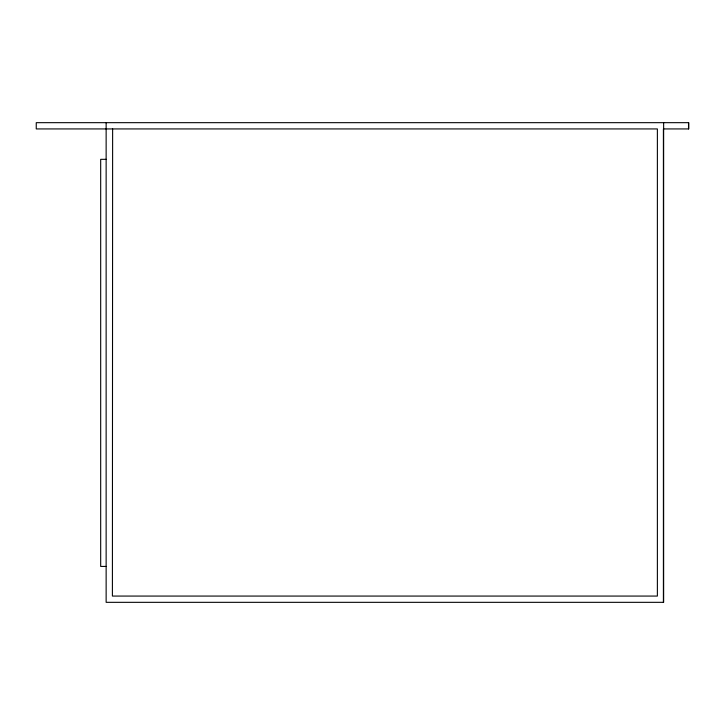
<?xml version="1.0" encoding="UTF-8"?>
<svg xmlns="http://www.w3.org/2000/svg" width="725" height="725" viewBox="0 0 725 725"><rect width="100%" height="100%" fill="white"/><g stroke="black" fill="none" stroke-linecap="round" stroke-linejoin="round"><path stroke-width="1.09" d="M106.14 159.328L100.684 159.328L100.684 566.433L106.14 566.433M688.523 122.67L688.523 128.932M663.638 122.67L663.638 602.33L106.14 602.33L106.14 122.67M663.402 602.33L663.402 128.932L688.75 128.932L688.75 122.67L36.25 122.67L36.25 128.932L657.376 128.932L657.376 596.068L112.402 596.068L112.629 128.932"/></g></svg>
